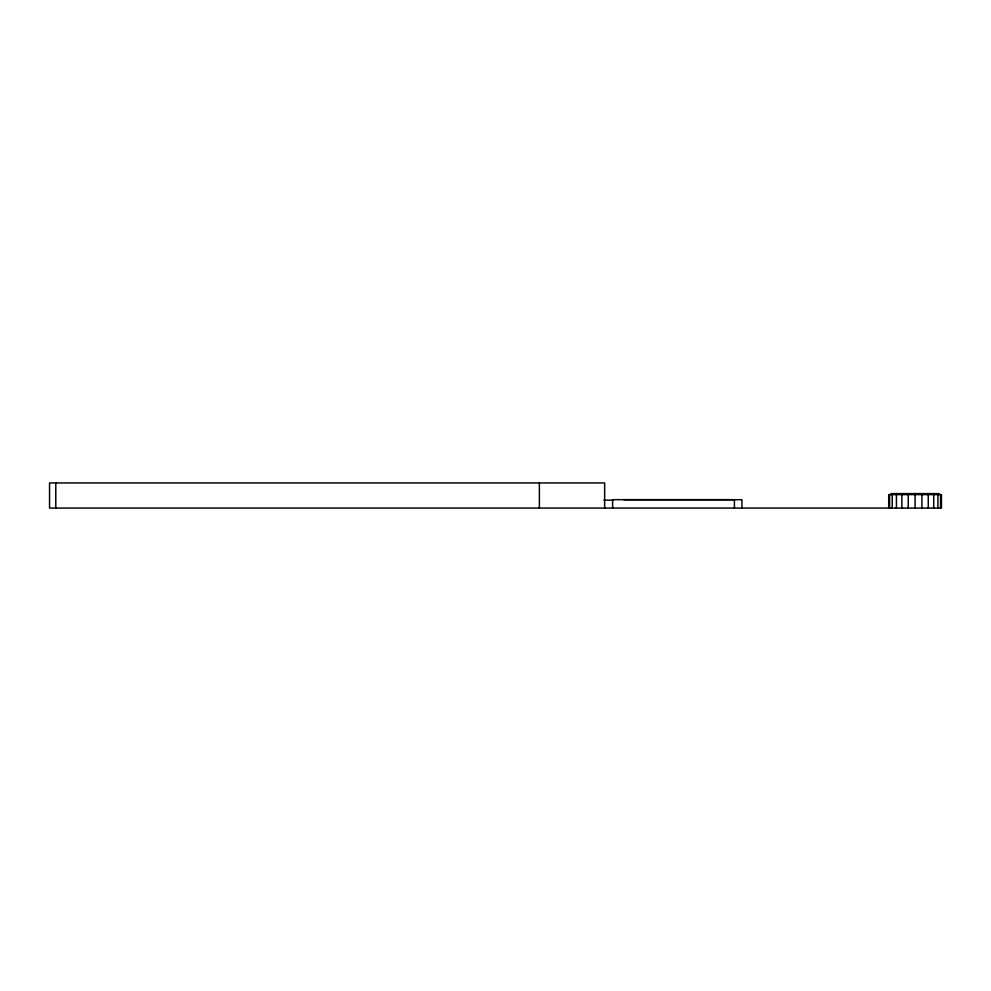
<?xml version="1.0" encoding="UTF-8"?>
<svg xmlns="http://www.w3.org/2000/svg" width="991" height="991" viewBox="0 0 991 991"><rect width="100%" height="100%" fill="white"/><g stroke="black" fill="none" stroke-linecap="round" stroke-linejoin="round"><path stroke-width="1.49" d="M891.058 493.605L939.084 493.605M623.735 499.724L741.949 499.724L741.949 508.061M603.829 500.17L613.417 500.17M940.546 494.62L940.546 508.061M937.92 494.62L937.92 508.061M933.72 494.62L933.72 508.061M928.257 494.62L928.257 508.061M921.903 494.62L921.903 508.061M915.077 494.62L915.077 508.061M908.252 494.62L908.252 508.061M901.884 494.62L901.884 508.061M896.421 494.62L896.421 508.061M892.234 494.62L892.234 508.061M889.596 494.62L889.596 508.061M888.704 508.061L888.704 494.62L941.45 494.62L941.45 508.061L49.55 508.061L49.55 482.939L604.659 482.939L604.659 508.061M734.43 508.061L734.43 499.662L612.624 499.662L612.624 508.061M539.377 482.939L539.377 508.061M55.793 482.939L55.793 508.061"/></g></svg>
